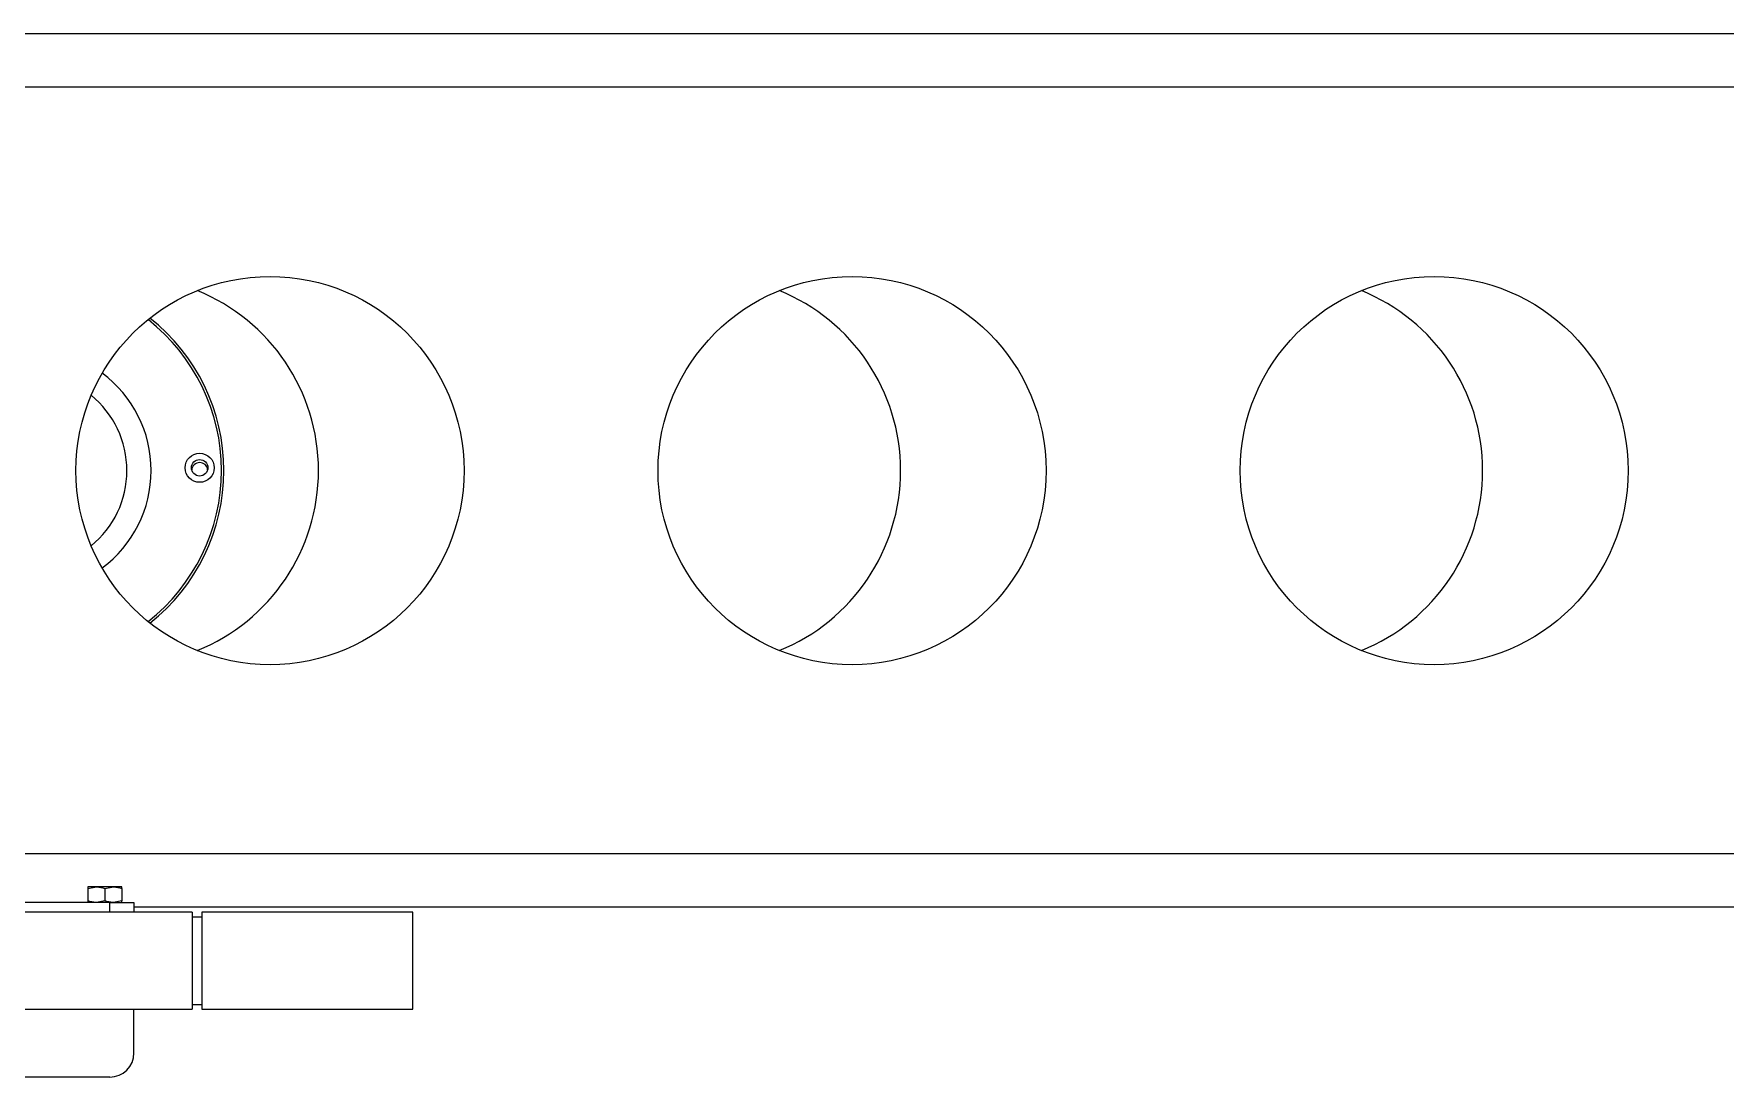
# Model space of a CAD drawing. Header units: millimetres. Extents: x 1 to 7426, y 0 to 5250.
# Drawn here: x 2322.1 to 2670.8, y 1689.7 to 1904.7 of the extents above; entities that cross this region are included whole.
import ezdxf

# ---------------------------------------------------------------- set-up
doc = ezdxf.new("R2010")
doc.units = ezdxf.units.MM
doc.header["$LTSCALE"] = 25

msp = doc.modelspace()

# ---------------------------------------------------------------- linework, layer by layer
at = {"color": 7, "linetype": 'Continuous', "lineweight": 25}
for p, q in [((2978.401, 1904.729), (2212.438, 1904.729)), ((2852.272, 1893.729), (1973.9, 1893.729)), ((2852.272, 1735.729), (1973.9, 1735.729)), ((2333.223, 1728.617), (2334.973, 1728.929)), ((2334.973, 1728.929), (2333.223, 1728.929)), ((2333.223, 1728.617), (2333.223, 1726.042)), ((2338.473, 1728.929), (2334.973, 1728.929)), ((2336.723, 1726.042), (2334.973, 1725.729)), ((2336.723, 1728.617), (2338.473, 1728.929)), ((2336.723, 1728.617), (2336.723, 1726.042)), ((2340.223, 1728.929), (2338.473, 1728.929)), ((2340.223, 1726.042), (2338.473, 1725.729)), ((2340.223, 1728.617), (2340.223, 1726.042)), ((2337.723, 1725.729), (2292.723, 1725.729)), ((2337.723, 1723.729), (2292.723, 1723.729)), ((2337.723, 1723.729), (2337.723, 1725.729)), ((2337.723, 1725.729), (2342.723, 1725.729)), ((2342.723, 1723.729), (2337.723, 1723.729)), ((2342.723, 1725.729), (2342.723, 1723.729)), ((2978.401, 1724.729), (2342.723, 1724.729)), ((2354.723, 1723.729), (2342.723, 1723.729)), ((2354.723, 1723.729), (2354.723, 1703.729)), ((2356.723, 1722.729), (2354.723, 1722.729)), ((2400.223, 1723.729), (2356.723, 1723.729)), ((2356.723, 1723.729), (2356.723, 1703.729)), ((2400.223, 1703.729), (2400.223, 1723.729)), ((2291.723, 1703.729), (2354.723, 1703.729)), ((2342.723, 1694.729), (2342.723, 1703.729)), ((2354.723, 1704.729), (2356.723, 1704.729)), ((2356.723, 1703.729), (2400.223, 1703.729)), ((2337.723, 1689.729), (2287.723, 1689.729))]:
    msp.add_line(p, q, dxfattribs=at)
for centre, radius in [((2370.772, 1814.729), 40), ((2490.772, 1814.729), 40), ((2610.772, 1814.729), 40), ((2356.267, 1815.309), 3), ((2356.267, 1815.309), 1.7)]:
    msp.add_circle(centre, radius, dxfattribs=at)
for centre, radius, start, end in [((2340.772, 1814.729), 40, 292.02431, 67.97569), ((2460.772, 1814.729), 40, 292.02431, 67.97569), ((2580.772, 1814.729), 40, 292.02431, 67.97569), ((2321.272, 1814.729), 39.5, 308.05498, 51.94502), ((2321.272, 1814.729), 40, 308.22491, 51.77509), ((2321.272, 1814.729), 20, 309.1564, 50.8436), ((2356.272, 1814.729), 1.65, 5.63785, 175.31256), ((2337.723, 1694.729), 5, 270, 0)]:
    msp.add_arc(centre, radius, start, end, dxfattribs=at)
at = {"color": 8, "linetype": 'Continuous', "lineweight": 25}
msp.add_arc((2321.272, 1814.729), 25, 306.58828, 53.41172, dxfattribs=at)
at = {"color": 7, "linetype": 'Continuous', "lineweight": 25}
for points, knots in [([(2333.223, 1728.929), (2333.223, 1728.888), (2333.223, 1728.837), (2333.223, 1728.652), (2333.223, 1728.617)], [0, 0, 0, 0, 0.8078195, 1, 1, 1, 1]), ([(2334.973, 1725.729), (2334.931, 1725.729), (2334.34, 1725.734), (2333.761, 1725.893), (2333.223, 1726.042)], [0, 0, 0, 0, 0.0701616, 1, 1, 1, 1]), ([(2333.223, 1726.042), (2333.223, 1726.006), (2333.223, 1725.821), (2333.223, 1725.77), (2333.223, 1725.729)], [0, 0, 0, 0, 0.1921808, 1, 1, 1, 1]), ([(2334.973, 1728.929), (2335.014, 1728.929), (2335.605, 1728.924), (2336.184, 1728.765), (2336.723, 1728.617)], [0, 0, 0, 0, 0.0701887, 1, 1, 1, 1]), ([(2338.473, 1725.729), (2338.431, 1725.729), (2337.841, 1725.734), (2337.261, 1725.893), (2336.723, 1726.042)], [0, 0, 0, 0, 0.0701887, 1, 1, 1, 1]), ([(2338.473, 1728.929), (2338.514, 1728.929), (2339.105, 1728.924), (2339.684, 1728.765), (2340.223, 1728.617)], [0, 0, 0, 0, 0.0701616, 1, 1, 1, 1]), ([(2340.223, 1728.617), (2340.223, 1728.652), (2340.223, 1728.837), (2340.223, 1728.888), (2340.223, 1728.929)], [0, 0, 0, 0, 0.1921805, 1, 1, 1, 1]), ([(2340.223, 1725.729), (2340.223, 1725.77), (2340.223, 1725.821), (2340.223, 1726.006), (2340.223, 1726.042)], [0, 0, 0, 0, 0.8078192, 1, 1, 1, 1])]:
    msp.add_open_spline(points, degree=3, knots=knots, dxfattribs=at)

doc.saveas('drawing.dxf')
